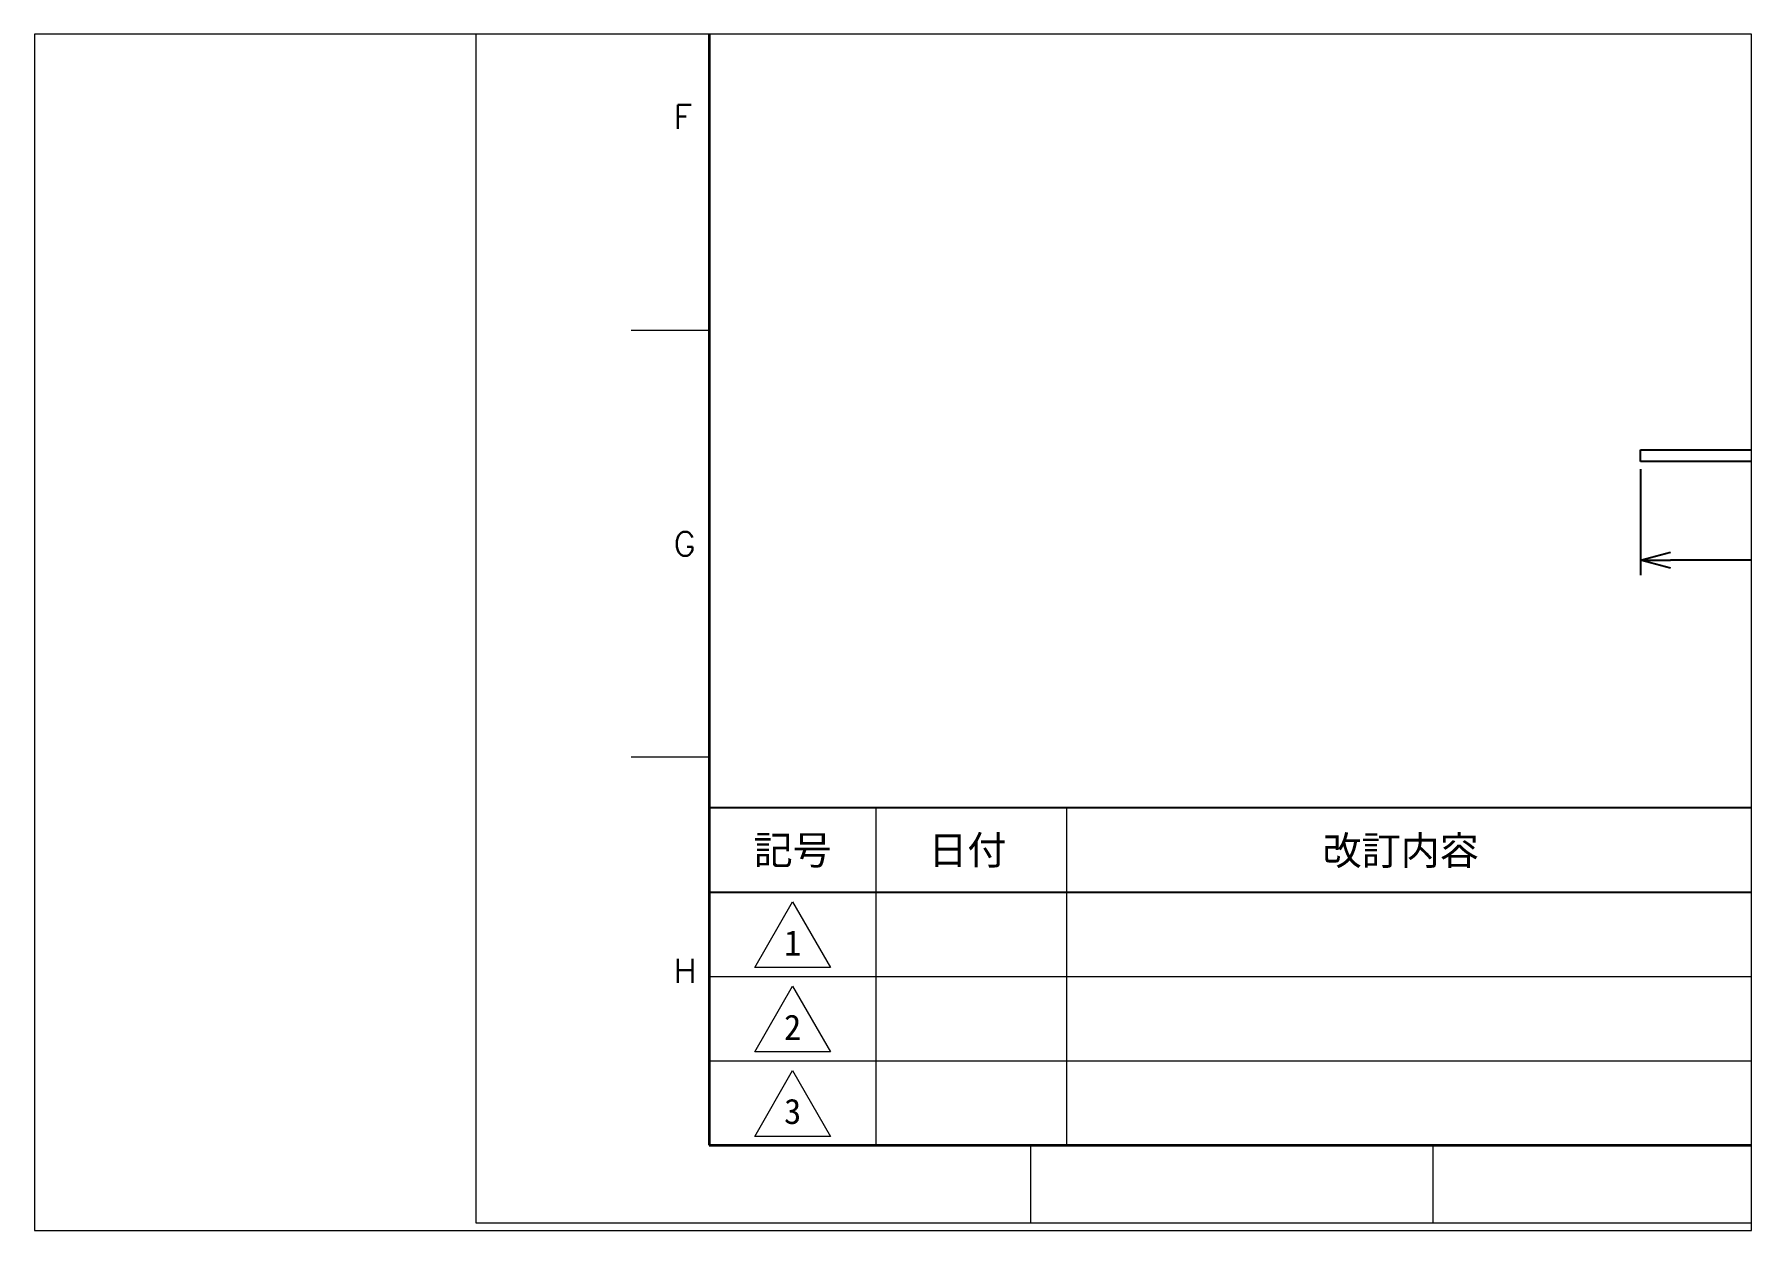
# Paper-space layout 'レイアウト1' of a CAD drawing. Header units: millimetres. Extents: x 29 to 258, y 20 to 179.
# The model-space entities are those that its viewports show. They can reach past a viewport. Long polylines and large blocks are cut down to what shows.
import ezdxf
from ezdxf import colors
from ezdxf.entities.mleader import LeaderData, LeaderLine
from ezdxf.enums import TextEntityAlignment as Align
from ezdxf.math import Vec2, Vec3

# ---------------------------------------------------------------- set-up
doc = ezdxf.new("R2010")
doc.units = ezdxf.units.MM
doc.header["$LTSCALE"] = 1.2
doc.header["$PDMODE"] = 99
doc.header["$PDSIZE"] = 1
for name, color, linetype, lineweight in [('01_NORMAL', 7, 'Continuous', 25), ('08_DIM', 3, 'Continuous', 13), ('90_FRAME', 5, 'Continuous', 35)]:
    doc.layers.add(name, color=color, linetype=linetype, lineweight=lineweight)
doc.layers.add('91_BLANK', color=5, linetype='Continuous', lineweight=0, plot=False)
doc.styles.add('KSS_TXT', font='txt.shx', dxfattribs={"bigfont": 'extfont2.shx'})
doc.styles.add('MS_G', font='MS Gothic.ttf')
doc.styles.get("Standard").update_dxf_attribs({"font": 'txt.shx', "bigfont": 'extfont2.shx'})
doc.styles.add('表題用', font='MS PGothic.ttf')
doc.dimstyles.new('KSS_DIM', dxfattribs={"dimscale": 3, "dimtxt": 3, "dimasz": 2.5, "dimexe": 1.25, "dimexo": 0.625, "dimtad": 1, "dimdsep": 46, "dimtxsty": 'KSS_TXT', "dimblk": 'OPEN30', "dimcen": 0, "dimazin": 2, "dimtfac": 0.75, "dimtmove": 0, "dimatfit": 3, "dimldrblk": 'OPEN30', "dimfxl": 1.25, "dimtolj": 1, "dimarcsym": 0})

# ---------------------------------------------------------------- blocks, each defined once
blk = doc.blocks.new('AM_BALLOON1')
at = {"transparency": 16777216}
blk.add_circle((0, 0), 5, dxfattribs=at)
blk.add_attdef('B_NUMBER', text='', height=3, dxfattribs=at).set_placement((0, 0), align=Align.MIDDLE_CENTER)
blk = doc.blocks.new('_OPEN')
at = {"color": 0, "linetype": 'ByBlock'}
for p, q in [((-1, 0.167), (0, 0)), ((0, 0), (-1, -0.167)), ((0, 0), (-1, 0))]:
    blk.add_line(p, q, dxfattribs=at)
blk = doc.blocks.new('_Open30')
at = {"color": 0, "linetype": 'ByBlock', "lineweight": -2}
for p, q in [((-1, 0.268), (0, 0)), ((0, 0), (-1, -0.268)), ((0, 0), (-1, 0))]:
    blk.add_line(p, q, dxfattribs=at)
blk = doc.blocks.new('*D172')
at = {"layer": '08_DIM', "color": 0, "lineweight": -2, "transparency": 16777216}
for p, q in [((538.14, 195.59), (538.14, 162.94)), ((293.14, 189.59), (293.14, 162.94)), ((530.64, 166.69), (300.64, 166.69))]:
    blk.add_line(p, q, dxfattribs=at)
at = {"layer": 'Defpoints', "color": 0, "transparency": 16777216}
for p in [(538.14, 197.47), (293.14, 191.47), (293.14, 166.69)]:
    blk.add_point(p, dxfattribs=at)
at = {"layer": '08_DIM', "color": 0, "lineweight": -2, "transparency": 16777216, "xscale": 7.5, "yscale": 7.5, "zscale": 7.5, "rotation": 180}
blk.add_blockref('_Open30', (293.14, 166.69), dxfattribs=at)
at = {"layer": '08_DIM', "color": 0, "lineweight": -2, "transparency": 16777216, "xscale": 7.5, "yscale": 7.5, "zscale": 7.5}
blk.add_blockref('_Open30', (538.14, 166.69), dxfattribs=at)
at = {"layer": '08_DIM', "color": 0, "transparency": 16777216, "insert": (415.64, 173.07), "char_height": 9, "attachment_point": 5, "style": 'KSS_TXT'}
blk.add_mtext('\\A1;245', dxfattribs=at)

msp = doc.modelspace()

# ---------------------------------------------------------------- linework, layer by layer
at = {"color": 0}
for p, q in [((293.143, 191.468), (293.143, 194.468)), ((293.143, 194.468), (532.143, 194.468)), ((532.143, 191.468), (293.143, 191.468))]:
    msp.add_line(p, q, dxfattribs=at)
at = {"layer": '90_FRAME', "color": 4, "lineweight": 13}
for p, q in [((58.747, 224.48), (39.144, 224.48)), ((58.747, 117.111), (39.144, 117.111)), ((139.699, 0), (139.699, 19.515)), ((240.923, 0), (240.923, 19.515))]:
    msp.add_line(p, q, dxfattribs=at)
at = {"layer": '90_FRAME', "color": 0, "lineweight": 13}
for p, q in [((100.747, 19.515), (100.747, 104.372)), ((148.747, 19.515), (148.747, 104.372)), ((322.747, 19.515), (322.747, 104.372)), ((58.747, 61.943), (364.747, 61.943)), ((58.747, 40.729), (364.747, 40.729))]:
    msp.add_line(p, q, dxfattribs=at)
at = {"layer": '90_FRAME', "color": 0, "lineweight": 25}
msp.add_line((58.747, 83.158), (364.747, 83.158), dxfattribs=at)
at = {"layer": '90_FRAME'}
msp.add_lwpolyline([(58.747, 19.515), (1232.886, 19.515), (1232.886, 858.923), (58.747, 858.923)], close=True, dxfattribs=at)
at = {"layer": '90_FRAME', "color": 0, "lineweight": 25}
msp.add_lwpolyline([(58.747, 19.515), (364.747, 19.515), (364.747, 104.372), (58.747, 104.372)], close=True, dxfattribs=at)
at = {"layer": '90_FRAME', "color": 0, "lineweight": 13}
for points in [[(70.2, 64.196), (79.747, 80.731), (89.293, 64.196), (70.2, 64.196)], [(70.2, 42.982), (79.747, 59.517), (89.293, 42.982), (70.2, 42.982)], [(70.2, 21.768), (79.747, 38.303), (89.293, 21.768), (70.2, 21.768)]]:
    msp.add_lwpolyline(points, dxfattribs=at)
at = {"layer": '91_BLANK'}
msp.add_lwpolyline([(0, 0), (1252.488, 0), (1252.488, 881.55), (0, 881.55)], close=True, dxfattribs=at)

# ---------------------------------------------------------------- texts
at = {"layer": '90_FRAME', "color": 0, "lineweight": 13, "style": 'KSS_TXT'}
for s, p in [('F', (49.841, 278.165)), ('G', (49.841, 170.796)), ('H', (49.841, 63.427))]:
    msp.add_text(s, height=6.049, dxfattribs=at).set_placement(p, align=Align.MIDDLE_LEFT)
at = {"layer": '90_FRAME', "color": 0, "style": '表題用'}
for s, p in [('記号', (79.747, 93.765)), ('日付', (123.716, 93.765))]:
    msp.add_text(s, height=7.2, dxfattribs=at).set_placement(p, align=Align.MIDDLE_CENTER)
msp.add_text('改訂内容', height=7.2, dxfattribs=at).set_placement((232.747, 93.765), align=Align.MIDDLE)
at = {"layer": '90_FRAME', "color": 0, "lineweight": 13, "style": 'MS_G'}
for s, p in [('1', (79.747, 70.429)), ('2', (79.747, 49.215)), ('3', (79.747, 28))]:
    msp.add_text(s, height=6.364, dxfattribs=at).set_placement(p, align=Align.MIDDLE)

# ---------------------------------------------------------------- dimensions: what is measured, and where the dimension line sits
at = {"layer": '08_DIM'}
dim = msp.add_linear_dim(base=(293.143, 166.689), p1=(538.143, 197.468), p2=(293.143, 191.468), dimstyle='KSS_DIM', dxfattribs=at)
dim.commit()
dim.dimension.update_dxf_attribs({"geometry": '*D172', "text_midpoint": (415.643, 173.07)})

# ---------------------------------------------------------------- leaders
ml = msp.add_multileader_block('Standard', dxfattribs=at)
ml.set_content('AM_BALLOON1', color=256, scale=3.75)
ml.set_attribute('B_NUMBER', '91', width=0)
ml.set_leader_properties(color=256, linetype='ByLayer', lineweight=-1)
ml.set_arrow_properties(name='OPEN')
ml.build(insert=Vec2(0, 0))
ml.multileader.update_dxf_attribs({"leader_type": 0, "has_dogleg": 0, "text_right_attachment_type": 6, "dogleg_length": 0, "arrow_head_size": 7.5, "scale": 2.5, "block_connection_type": 1})
ctx = ml.context
ctx.base_point, ctx.scale, ctx.char_height, ctx.arrow_head_size, ctx.landing_gap_size, ctx.plane_origin = Vec3(769.629, 763.344), 2.5, 15, 7.5, 7.5, Vec3(769.629, 763.344)
ctx.right_attachment, ctx.attachment_type = 6, 1
notes = []
notes.append((ctx, [(0, (0, 0, 0), (0, 0), (1, 0), 1, [])]))
ctx.block.insert = Vec3(769.629, 763.344)
ml = msp.add_multileader_block('Standard', dxfattribs=at)
ml.set_content('AM_BALLOON1', color=256, scale=3.75)
ml.set_attribute('B_NUMBER', '90', width=0)
ml.set_leader_properties(color=256, linetype='ByLayer', lineweight=-1)
ml.set_arrow_properties(name='OPEN')
ml.build(insert=Vec2(0, 0))
ml.multileader.update_dxf_attribs({"leader_type": 0, "has_dogleg": 0, "text_right_attachment_type": 6, "dogleg_length": 0, "arrow_head_size": 7.5, "scale": 2.5, "block_connection_type": 1})
ctx = ml.context
ctx.base_point, ctx.scale, ctx.char_height, ctx.arrow_head_size, ctx.landing_gap_size, ctx.plane_origin = Vec3(223.897, 757.651), 2.5, 15, 7.5, 7.5, Vec3(223.897, 757.651)
ctx.right_attachment, ctx.attachment_type = 6, 1
notes.append((ctx, [(0, (0, 0, 0), (0, 0), (1, 0), 1, [])]))
ctx.block.insert = Vec3(223.897, 757.651)
ml = msp.add_multileader_block('Standard', dxfattribs=at)
ml.set_content('AM_BALLOON1', color=256, scale=3.75)
ml.set_attribute('B_NUMBER', '92', width=0)
ml.set_leader_properties(color=256, linetype='ByLayer', lineweight=-1)
ml.set_arrow_properties(name='OPEN')
ml.build(insert=Vec2(0, 0))
ml.multileader.update_dxf_attribs({"leader_type": 0, "has_dogleg": 0, "text_right_attachment_type": 6, "dogleg_length": 0, "arrow_head_size": 7.5, "scale": 2.5, "block_connection_type": 1})
ctx = ml.context
ctx.base_point, ctx.scale, ctx.char_height, ctx.arrow_head_size, ctx.landing_gap_size, ctx.plane_origin = Vec3(223.897, 488.684), 2.5, 15, 7.5, 7.5, Vec3(223.897, 488.684)
ctx.right_attachment, ctx.attachment_type = 6, 1
notes.append((ctx, [(0, (0, 0, 0), (0, 0), (1, 0), 1, [])]))
ctx.block.insert = Vec3(223.897, 488.684)
for ctx, leaders in notes:
    for number, flags, end, landing, length, lines in leaders:
        leader = LeaderData()
        leader.index, (leader.has_last_leader_line, leader.has_dogleg_vector, leader.attachment_direction) = number, flags
        leader.last_leader_point, leader.dogleg_vector, leader.dogleg_length = Vec3(end), Vec3(landing), length
        for number, points, colour, breaks in lines:
            line = LeaderLine()
            line.index, line.vertices, line.color, line.breaks = number, Vec3.list(points), colors.encode_raw_color(colour), breaks
            leader.lines.append(line)
        ctx.leaders.append(leader)

psp = doc.layouts.new('レイアウト1')

# ---------------------------------------------------------------- viewports
at = {"layer": '01_NORMAL'}
psp.add_viewport(center=(143.2, 99.71), size=(229.12, 159.5289), view_center_point=(104.994, 148.5), view_height=300.88387, dxfattribs=at)

doc.saveas('drawing.dxf')
